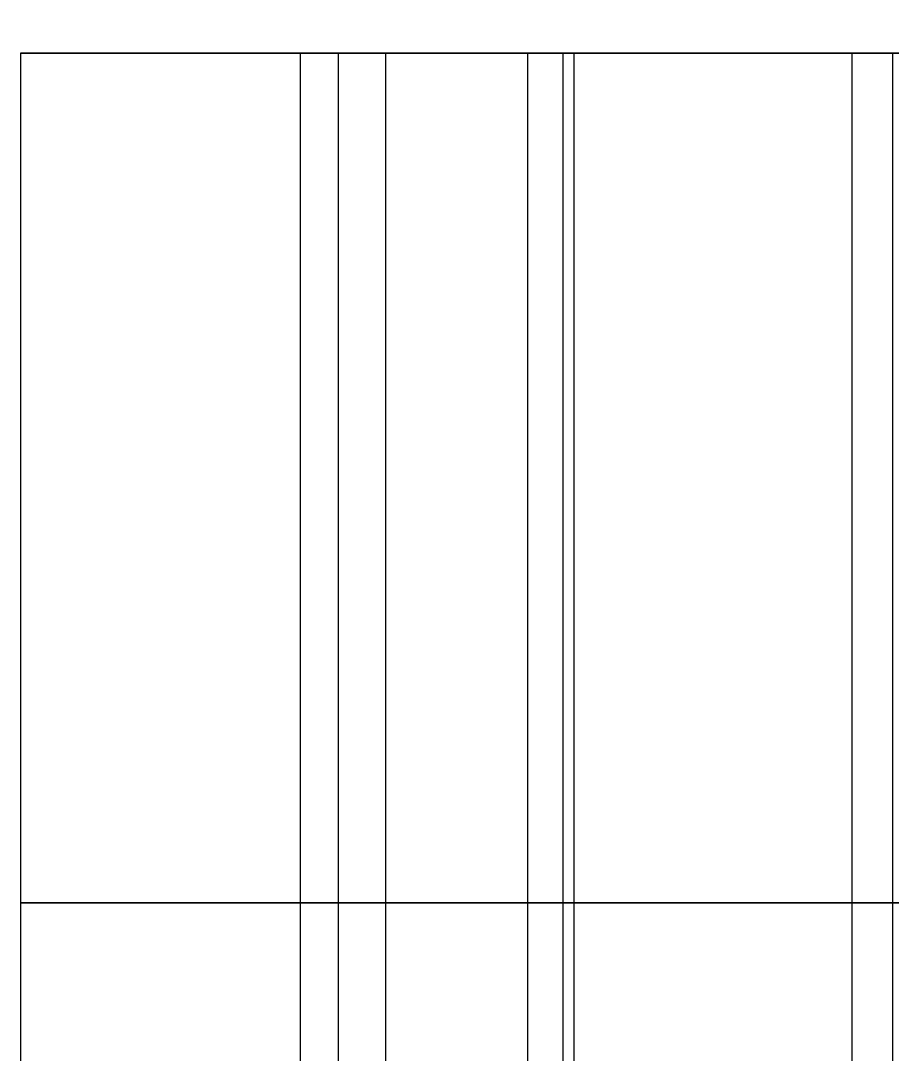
# Model space of a CAD drawing. Extents: x -60 to 60, y -153 to -30.
# Drawn here: x 7.384 to 10.464, y -87.535 to -83.885 of the extents above; entities that cross this region are included whole.
import ezdxf

# ---------------------------------------------------------------- set-up
doc = ezdxf.new("R2010")
doc.units = 0
doc.layers.add('Cut051006', color=7, linetype='CONTINUOUS')

msp = doc.modelspace()

# ---------------------------------------------------------------- linework, layer by layer
at = {"layer": 'Cut051006'}
for p, q in [((7.38367, -84, 113.447), (7.38367, -87, 113.447)), ((7.38367, -84, 113.447), (7.38367, -87, 113.447)), ((7.38367, -84, 1.2027), (7.38367, -87, 1.2027)), ((7.38367, -84, 1.2027), (7.38367, -87, 1.2027)), ((8.37172, -84, 113.308), (8.37172, -87, 113.308)), ((8.37172, -84, 113.308), (8.37172, -87, 113.308)), ((8.37172, -84, 1.34156), (8.37172, -87, 1.34156)), ((8.37172, -84, 1.34156), (8.37172, -87, 1.34156)), ((8.50509, -84, 113.596), (8.50509, -87, 113.596)), ((8.50509, -84, 113.596), (8.50509, -87, 113.596)), ((8.50509, -84, 1.05373), (8.50509, -87, 1.05373)), ((8.50509, -84, 1.05373), (8.50509, -87, 1.05373)), ((8.67228, -84, 113.704), (8.67228, -87, 113.704)), ((8.67228, -84, 113.704), (8.67228, -87, 113.704)), ((8.67228, -84, 0.94615), (8.67228, -87, 0.94615)), ((8.67228, -84, 0.94615), (8.67228, -87, 0.94615)), ((9.17415, -84, 113.624), (9.17415, -87, 113.624)), ((9.17415, -84, 113.624), (9.17415, -87, 113.624)), ((9.17415, -84, 1.02564), (9.17415, -87, 1.02564)), ((9.17415, -84, 1.02564), (9.17415, -87, 1.02564)), ((9.2999, -84, 113.47), (9.2999, -87, 113.47)), ((9.2999, -84, 113.47), (9.2999, -87, 113.47)), ((9.2999, -84, 1.17962), (9.2999, -87, 1.17962)), ((9.2999, -84, 1.17962), (9.2999, -87, 1.17962)), ((9.33781, -84, 113.155), (9.33781, -87, 113.155)), ((9.33781, -84, 113.155), (9.33781, -87, 113.155)), ((9.33781, -84, 1.49457), (9.33781, -87, 1.49457)), ((9.33781, -84, 1.49457), (9.33781, -87, 1.49457)), ((10.3204, -84, 112.982), (10.3204, -87, 112.982)), ((10.3204, -84, 112.982), (10.3204, -87, 112.982)), ((10.3204, -84, 1.66783), (10.3204, -87, 1.66783)), ((10.3204, -84, 1.66783), (10.3204, -87, 1.66783)), ((10.4637, -84, 113.265), (10.4637, -87, 113.265)), ((10.4637, -84, 113.265), (10.4637, -87, 113.265)), ((10.4637, -84, 1.38483), (10.4637, -87, 1.38483)), ((10.4637, -84, 1.38483), (10.4637, -87, 1.38483)), ((7.38367, -87, 113.447), (7.38367, -90, 113.447)), ((7.38367, -87, 113.447), (7.38367, -90, 113.447)), ((7.38367, -87, 1.2027), (7.38367, -90, 1.2027)), ((7.38367, -87, 1.2027), (7.38367, -90, 1.2027)), ((8.37172, -87, 113.308), (8.37172, -90, 113.308)), ((8.37172, -87, 113.308), (8.37172, -90, 113.308)), ((8.37172, -87, 1.34156), (8.37172, -90, 1.34156)), ((8.37172, -87, 1.34156), (8.37172, -90, 1.34156)), ((8.50509, -87, 113.596), (8.50509, -90, 113.596)), ((8.50509, -87, 113.596), (8.50509, -90, 113.596)), ((8.50509, -87, 1.05373), (8.50509, -90, 1.05373)), ((8.50509, -87, 1.05373), (8.50509, -90, 1.05373)), ((8.67228, -87, 113.704), (8.67228, -90, 113.704)), ((8.67228, -87, 113.704), (8.67228, -90, 113.704)), ((8.67228, -87, 0.94615), (8.67228, -90, 0.94615)), ((8.67228, -87, 0.94615), (8.67228, -90, 0.94615)), ((9.17415, -87, 113.624), (9.17415, -90, 113.624)), ((9.17415, -87, 113.624), (9.17415, -90, 113.624)), ((9.17415, -87, 1.02564), (9.17415, -90, 1.02564)), ((9.17415, -87, 1.02564), (9.17415, -90, 1.02564)), ((9.2999, -87, 113.47), (9.2999, -90, 113.47)), ((9.2999, -87, 113.47), (9.2999, -90, 113.47)), ((9.2999, -87, 1.17962), (9.2999, -90, 1.17962)), ((9.2999, -87, 1.17962), (9.2999, -90, 1.17962)), ((9.33781, -87, 113.155), (9.33781, -90, 113.155)), ((9.33781, -87, 113.155), (9.33781, -90, 113.155)), ((9.33781, -87, 1.49457), (9.33781, -90, 1.49457)), ((9.33781, -87, 1.49457), (9.33781, -90, 1.49457)), ((10.3204, -87, 112.982), (10.3204, -90, 112.982)), ((10.3204, -87, 112.982), (10.3204, -90, 112.982)), ((10.3204, -87, 1.66783), (10.3204, -90, 1.66783)), ((10.3204, -87, 1.66783), (10.3204, -90, 1.66783)), ((10.4637, -87, 113.265), (10.4637, -90, 113.265)), ((10.4637, -87, 113.265), (10.4637, -90, 113.265)), ((10.4637, -87, 1.38483), (10.4637, -90, 1.38483)), ((10.4637, -87, 1.38483), (10.4637, -90, 1.38483))]:
    msp.add_line(p, q, dxfattribs=at)
for centre in [(0, -90), (0, -90), (0, -93), (0, -93)]:
    msp.add_circle(centre, 60, dxfattribs=at)
for points, degree, knots in [([(8.37172, -84, 113.308), (8.3256, -84, 113.239), (8.25553, -84, 113.17), (8.16098, -84, 113.123), (8.06734, -84, 113.075), (7.94914, -84, 113.052), (7.8343, -84, 113.069), (7.71931, -84, 113.084), (7.61194, -84, 113.139), (7.53511, -84, 113.211), (7.45732, -84, 113.282), (7.40906, -84, 113.368), (7.38367, -84, 113.447)], 3, [0, 0, 0, 0, 0.558599, 0.558599, 0.558599, 1.1172, 1.1172, 1.1172, 1.6758, 1.6758, 1.6758, 2.2344, 2.2344, 2.2344, 2.2344]), ([(7.38367, -84, 1.2027), (7.40906, -84, 1.28146), (7.45732, -84, 1.36739), (7.53511, -84, 1.43911), (7.61194, -84, 1.51091), (7.71931, -84, 1.56529), (7.8343, -84, 1.58089), (7.94914, -84, 1.59759), (8.06734, -84, 1.57492), (8.16098, -84, 1.52708), (8.25553, -84, 1.47957), (8.3256, -84, 1.41027), (8.37172, -84, 1.34156)], 3, [0, 0, 0, 0, 0.558599, 0.558599, 0.558599, 1.1172, 1.1172, 1.1172, 1.6758, 1.6758, 1.6758, 2.2344, 2.2344, 2.2344, 2.2344]), ([(8.37172, -84, 113.308), (8.3256, -84, 113.239), (8.25553, -84, 113.17), (8.16098, -84, 113.123), (8.06734, -84, 113.075), (7.94914, -84, 113.052), (7.8343, -84, 113.069), (7.71931, -84, 113.084), (7.61194, -84, 113.139), (7.53511, -84, 113.211), (7.45732, -84, 113.282), (7.40906, -84, 113.368), (7.38367, -84, 113.447)], 3, [0, 0, 0, 0, 0.558599, 0.558599, 0.558599, 1.1172, 1.1172, 1.1172, 1.6758, 1.6758, 1.6758, 2.2344, 2.2344, 2.2344, 2.2344]), ([(7.38367, -84, 1.2027), (7.40906, -84, 1.28146), (7.45732, -84, 1.36739), (7.53511, -84, 1.43911), (7.61194, -84, 1.51091), (7.71931, -84, 1.56529), (7.8343, -84, 1.58089), (7.94914, -84, 1.59759), (8.06734, -84, 1.57492), (8.16098, -84, 1.52708), (8.25553, -84, 1.47957), (8.3256, -84, 1.41027), (8.37172, -84, 1.34156)], 3, [0, 0, 0, 0, 0.558599, 0.558599, 0.558599, 1.1172, 1.1172, 1.1172, 1.6758, 1.6758, 1.6758, 2.2344, 2.2344, 2.2344, 2.2344]), ([(8.67228, -84, 113.704), (8.61982, -84, 113.712), (8.56831, -84, 113.681), (8.51898, -84, 113.647), (8.50509, -84, 113.596)], 2, [0, 0, 0, 0.724386, 0.724386, 1.44877, 1.44877, 1.44877]), ([(8.50509, -84, 1.05373), (8.51898, -84, 1.00241), (8.56831, -84, 0.96827), (8.61982, -84, 0.93752), (8.67228, -84, 0.94615)], 2, [0, 0, 0, 0.724386, 0.724386, 1.44877, 1.44877, 1.44877]), ([(8.67228, -84, 113.704), (8.61982, -84, 113.712), (8.56831, -84, 113.681), (8.51898, -84, 113.647), (8.50509, -84, 113.596)], 2, [0, 0, 0, 0.724386, 0.724386, 1.44877, 1.44877, 1.44877]), ([(8.50509, -84, 1.05373), (8.51898, -84, 1.00241), (8.56831, -84, 0.96827), (8.61982, -84, 0.93752), (8.67228, -84, 0.94615)], 2, [0, 0, 0, 0.724386, 0.724386, 1.44877, 1.44877, 1.44877]), ([(9.2999, -84, 113.47), (9.30256, -84, 113.523), (9.2662, -84, 113.571), (9.22671, -84, 113.616), (9.17415, -84, 113.624)], 2, [0, 0, 0, 0.724386, 0.724386, 1.44877, 1.44877, 1.44877]), ([(9.17415, -84, 1.02564), (9.22671, -84, 1.03364), (9.2662, -84, 1.0788), (9.30256, -84, 1.12652), (9.2999, -84, 1.17962)], 2, [0, 0, 0, 0.724386, 0.724386, 1.44877, 1.44877, 1.44877]), ([(9.2999, -84, 113.47), (9.30256, -84, 113.523), (9.2662, -84, 113.571), (9.22671, -84, 113.616), (9.17415, -84, 113.624)], 2, [0, 0, 0, 0.724386, 0.724386, 1.44877, 1.44877, 1.44877]), ([(9.17415, -84, 1.02564), (9.22671, -84, 1.03364), (9.2662, -84, 1.0788), (9.30256, -84, 1.12652), (9.2999, -84, 1.17962)], 2, [0, 0, 0, 0.724386, 0.724386, 1.44877, 1.44877, 1.44877]), ([(10.3204, -84, 112.982), (10.2719, -84, 112.915), (10.1995, -84, 112.848), (10.1033, -84, 112.804), (10.0081, -84, 112.759), (9.88915, -84, 112.741), (9.77496, -84, 112.761), (9.66059, -84, 112.781), (9.55518, -84, 112.839), (9.4809, -84, 112.914), (9.40567, -84, 112.988), (9.36044, -84, 113.076), (9.33781, -84, 113.155)], 3, [0, 0, 0, 0, 0.558599, 0.558599, 0.558599, 1.1172, 1.1172, 1.1172, 1.6758, 1.6758, 1.6758, 2.2344, 2.2344, 2.2344, 2.2344]), ([(9.33781, -84, 1.49457), (9.36044, -84, 1.57417), (9.40567, -84, 1.66173), (9.4809, -84, 1.73613), (9.55518, -84, 1.81057), (9.66059, -84, 1.86866), (9.77496, -84, 1.88826), (9.88915, -84, 1.90896), (10.0081, -84, 1.89042), (10.1033, -84, 1.84588), (10.1995, -84, 1.8017), (10.2719, -84, 1.73489), (10.3204, -84, 1.66783)], 3, [0, 0, 0, 0, 0.558599, 0.558599, 0.558599, 1.1172, 1.1172, 1.1172, 1.6758, 1.6758, 1.6758, 2.2344, 2.2344, 2.2344, 2.2344]), ([(10.3204, -84, 112.982), (10.2719, -84, 112.915), (10.1995, -84, 112.848), (10.1033, -84, 112.804), (10.0081, -84, 112.759), (9.88915, -84, 112.741), (9.77496, -84, 112.761), (9.66059, -84, 112.781), (9.55518, -84, 112.839), (9.4809, -84, 112.914), (9.40567, -84, 112.988), (9.36044, -84, 113.076), (9.33781, -84, 113.155)], 3, [0, 0, 0, 0, 0.558599, 0.558599, 0.558599, 1.1172, 1.1172, 1.1172, 1.6758, 1.6758, 1.6758, 2.2344, 2.2344, 2.2344, 2.2344]), ([(9.33781, -84, 1.49457), (9.36044, -84, 1.57417), (9.40567, -84, 1.66173), (9.4809, -84, 1.73613), (9.55518, -84, 1.81057), (9.66059, -84, 1.86866), (9.77496, -84, 1.88826), (9.88915, -84, 1.90896), (10.0081, -84, 1.89042), (10.1033, -84, 1.84588), (10.1995, -84, 1.8017), (10.2719, -84, 1.73489), (10.3204, -84, 1.66783)], 3, [0, 0, 0, 0, 0.558599, 0.558599, 0.558599, 1.1172, 1.1172, 1.1172, 1.6758, 1.6758, 1.6758, 2.2344, 2.2344, 2.2344, 2.2344]), ([(10.6346, -84, 113.367), (10.5825, -84, 113.377), (10.5299, -84, 113.348), (10.4794, -84, 113.316), (10.4637, -84, 113.265)], 2, [0, 0, 0, 0.724386, 0.724386, 1.44877, 1.44877, 1.44877]), ([(10.4637, -84, 1.38483), (10.4794, -84, 1.33403), (10.5299, -84, 1.30163), (10.5825, -84, 1.2727), (10.6346, -84, 1.28316)], 2, [0, 0, 0, 0.724386, 0.724386, 1.44877, 1.44877, 1.44877]), ([(10.6346, -84, 113.367), (10.5825, -84, 113.377), (10.5299, -84, 113.348), (10.4794, -84, 113.316), (10.4637, -84, 113.265)], 2, [0, 0, 0, 0.724386, 0.724386, 1.44877, 1.44877, 1.44877]), ([(10.4637, -84, 1.38483), (10.4794, -84, 1.33403), (10.5299, -84, 1.30163), (10.5825, -84, 1.2727), (10.6346, -84, 1.28316)], 2, [0, 0, 0, 0.724386, 0.724386, 1.44877, 1.44877, 1.44877]), ([(8.37172, -87, 113.308), (8.3256, -87, 113.239), (8.25553, -87, 113.17), (8.16098, -87, 113.123), (8.06734, -87, 113.075), (7.94914, -87, 113.052), (7.8343, -87, 113.069), (7.71931, -87, 113.084), (7.61194, -87, 113.139), (7.53511, -87, 113.211), (7.45732, -87, 113.282), (7.40906, -87, 113.368), (7.38367, -87, 113.447)], 3, [0, 0, 0, 0, 0.558599, 0.558599, 0.558599, 1.1172, 1.1172, 1.1172, 1.6758, 1.6758, 1.6758, 2.2344, 2.2344, 2.2344, 2.2344]), ([(7.38367, -87, 1.2027), (7.40906, -87, 1.28146), (7.45732, -87, 1.36739), (7.53511, -87, 1.43911), (7.61194, -87, 1.51091), (7.71931, -87, 1.56529), (7.8343, -87, 1.58089), (7.94914, -87, 1.59759), (8.06734, -87, 1.57492), (8.16098, -87, 1.52708), (8.25553, -87, 1.47957), (8.3256, -87, 1.41027), (8.37172, -87, 1.34156)], 3, [0, 0, 0, 0, 0.558599, 0.558599, 0.558599, 1.1172, 1.1172, 1.1172, 1.6758, 1.6758, 1.6758, 2.2344, 2.2344, 2.2344, 2.2344]), ([(8.37172, -87, 113.308), (8.3256, -87, 113.239), (8.25553, -87, 113.17), (8.16098, -87, 113.123), (8.06734, -87, 113.075), (7.94914, -87, 113.052), (7.8343, -87, 113.069), (7.71931, -87, 113.084), (7.61194, -87, 113.139), (7.53511, -87, 113.211), (7.45732, -87, 113.282), (7.40906, -87, 113.368), (7.38367, -87, 113.447)], 3, [0, 0, 0, 0, 0.558599, 0.558599, 0.558599, 1.1172, 1.1172, 1.1172, 1.6758, 1.6758, 1.6758, 2.2344, 2.2344, 2.2344, 2.2344]), ([(7.38367, -87, 1.2027), (7.40906, -87, 1.28146), (7.45732, -87, 1.36739), (7.53511, -87, 1.43911), (7.61194, -87, 1.51091), (7.71931, -87, 1.56529), (7.8343, -87, 1.58089), (7.94914, -87, 1.59759), (8.06734, -87, 1.57492), (8.16098, -87, 1.52708), (8.25553, -87, 1.47957), (8.3256, -87, 1.41027), (8.37172, -87, 1.34156)], 3, [0, 0, 0, 0, 0.558599, 0.558599, 0.558599, 1.1172, 1.1172, 1.1172, 1.6758, 1.6758, 1.6758, 2.2344, 2.2344, 2.2344, 2.2344]), ([(8.37172, -87, 113.308), (8.3256, -87, 113.239), (8.25553, -87, 113.17), (8.16098, -87, 113.123), (8.06734, -87, 113.075), (7.94914, -87, 113.052), (7.8343, -87, 113.069), (7.71931, -87, 113.084), (7.61194, -87, 113.139), (7.53511, -87, 113.211), (7.45732, -87, 113.282), (7.40906, -87, 113.368), (7.38367, -87, 113.447)], 3, [0, 0, 0, 0, 0.558599, 0.558599, 0.558599, 1.1172, 1.1172, 1.1172, 1.6758, 1.6758, 1.6758, 2.2344, 2.2344, 2.2344, 2.2344]), ([(7.38367, -87, 1.2027), (7.40906, -87, 1.28146), (7.45732, -87, 1.36739), (7.53511, -87, 1.43911), (7.61194, -87, 1.51091), (7.71931, -87, 1.56529), (7.8343, -87, 1.58089), (7.94914, -87, 1.59759), (8.06734, -87, 1.57492), (8.16098, -87, 1.52708), (8.25553, -87, 1.47957), (8.3256, -87, 1.41027), (8.37172, -87, 1.34156)], 3, [0, 0, 0, 0, 0.558599, 0.558599, 0.558599, 1.1172, 1.1172, 1.1172, 1.6758, 1.6758, 1.6758, 2.2344, 2.2344, 2.2344, 2.2344]), ([(8.37172, -87, 113.308), (8.3256, -87, 113.239), (8.25553, -87, 113.17), (8.16098, -87, 113.123), (8.06734, -87, 113.075), (7.94914, -87, 113.052), (7.8343, -87, 113.069), (7.71931, -87, 113.084), (7.61194, -87, 113.139), (7.53511, -87, 113.211), (7.45732, -87, 113.282), (7.40906, -87, 113.368), (7.38367, -87, 113.447)], 3, [0, 0, 0, 0, 0.558599, 0.558599, 0.558599, 1.1172, 1.1172, 1.1172, 1.6758, 1.6758, 1.6758, 2.2344, 2.2344, 2.2344, 2.2344]), ([(7.38367, -87, 1.2027), (7.40906, -87, 1.28146), (7.45732, -87, 1.36739), (7.53511, -87, 1.43911), (7.61194, -87, 1.51091), (7.71931, -87, 1.56529), (7.8343, -87, 1.58089), (7.94914, -87, 1.59759), (8.06734, -87, 1.57492), (8.16098, -87, 1.52708), (8.25553, -87, 1.47957), (8.3256, -87, 1.41027), (8.37172, -87, 1.34156)], 3, [0, 0, 0, 0, 0.558599, 0.558599, 0.558599, 1.1172, 1.1172, 1.1172, 1.6758, 1.6758, 1.6758, 2.2344, 2.2344, 2.2344, 2.2344]), ([(8.67228, -87, 113.704), (8.61982, -87, 113.712), (8.56831, -87, 113.681), (8.51898, -87, 113.647), (8.50509, -87, 113.596)], 2, [0, 0, 0, 0.724386, 0.724386, 1.44877, 1.44877, 1.44877]), ([(8.50509, -87, 1.05373), (8.51898, -87, 1.00241), (8.56831, -87, 0.96827), (8.61982, -87, 0.93752), (8.67228, -87, 0.94615)], 2, [0, 0, 0, 0.724386, 0.724386, 1.44877, 1.44877, 1.44877]), ([(8.67228, -87, 113.704), (8.61982, -87, 113.712), (8.56831, -87, 113.681), (8.51898, -87, 113.647), (8.50509, -87, 113.596)], 2, [0, 0, 0, 0.724386, 0.724386, 1.44877, 1.44877, 1.44877]), ([(8.50509, -87, 1.05373), (8.51898, -87, 1.00241), (8.56831, -87, 0.96827), (8.61982, -87, 0.93752), (8.67228, -87, 0.94615)], 2, [0, 0, 0, 0.724386, 0.724386, 1.44877, 1.44877, 1.44877]), ([(8.67228, -87, 113.704), (8.61982, -87, 113.712), (8.56831, -87, 113.681), (8.51898, -87, 113.647), (8.50509, -87, 113.596)], 2, [0, 0, 0, 0.724386, 0.724386, 1.44877, 1.44877, 1.44877]), ([(8.50509, -87, 1.05373), (8.51898, -87, 1.00241), (8.56831, -87, 0.96827), (8.61982, -87, 0.93752), (8.67228, -87, 0.94615)], 2, [0, 0, 0, 0.724386, 0.724386, 1.44877, 1.44877, 1.44877]), ([(8.67228, -87, 113.704), (8.61982, -87, 113.712), (8.56831, -87, 113.681), (8.51898, -87, 113.647), (8.50509, -87, 113.596)], 2, [0, 0, 0, 0.724386, 0.724386, 1.44877, 1.44877, 1.44877]), ([(8.50509, -87, 1.05373), (8.51898, -87, 1.00241), (8.56831, -87, 0.96827), (8.61982, -87, 0.93752), (8.67228, -87, 0.94615)], 2, [0, 0, 0, 0.724386, 0.724386, 1.44877, 1.44877, 1.44877]), ([(9.2999, -87, 113.47), (9.30256, -87, 113.523), (9.2662, -87, 113.571), (9.22671, -87, 113.616), (9.17415, -87, 113.624)], 2, [0, 0, 0, 0.724386, 0.724386, 1.44877, 1.44877, 1.44877]), ([(9.17415, -87, 1.02564), (9.22671, -87, 1.03364), (9.2662, -87, 1.0788), (9.30256, -87, 1.12652), (9.2999, -87, 1.17962)], 2, [0, 0, 0, 0.724386, 0.724386, 1.44877, 1.44877, 1.44877]), ([(9.2999, -87, 113.47), (9.30256, -87, 113.523), (9.2662, -87, 113.571), (9.22671, -87, 113.616), (9.17415, -87, 113.624)], 2, [0, 0, 0, 0.724386, 0.724386, 1.44877, 1.44877, 1.44877]), ([(9.17415, -87, 1.02564), (9.22671, -87, 1.03364), (9.2662, -87, 1.0788), (9.30256, -87, 1.12652), (9.2999, -87, 1.17962)], 2, [0, 0, 0, 0.724386, 0.724386, 1.44877, 1.44877, 1.44877]), ([(9.2999, -87, 113.47), (9.30256, -87, 113.523), (9.2662, -87, 113.571), (9.22671, -87, 113.616), (9.17415, -87, 113.624)], 2, [0, 0, 0, 0.724386, 0.724386, 1.44877, 1.44877, 1.44877]), ([(9.17415, -87, 1.02564), (9.22671, -87, 1.03364), (9.2662, -87, 1.0788), (9.30256, -87, 1.12652), (9.2999, -87, 1.17962)], 2, [0, 0, 0, 0.724386, 0.724386, 1.44877, 1.44877, 1.44877]), ([(9.2999, -87, 113.47), (9.30256, -87, 113.523), (9.2662, -87, 113.571), (9.22671, -87, 113.616), (9.17415, -87, 113.624)], 2, [0, 0, 0, 0.724386, 0.724386, 1.44877, 1.44877, 1.44877]), ([(9.17415, -87, 1.02564), (9.22671, -87, 1.03364), (9.2662, -87, 1.0788), (9.30256, -87, 1.12652), (9.2999, -87, 1.17962)], 2, [0, 0, 0, 0.724386, 0.724386, 1.44877, 1.44877, 1.44877]), ([(10.3204, -87, 112.982), (10.2719, -87, 112.915), (10.1995, -87, 112.848), (10.1033, -87, 112.804), (10.0081, -87, 112.759), (9.88915, -87, 112.741), (9.77496, -87, 112.761), (9.66059, -87, 112.781), (9.55518, -87, 112.839), (9.4809, -87, 112.914), (9.40567, -87, 112.988), (9.36044, -87, 113.076), (9.33781, -87, 113.155)], 3, [0, 0, 0, 0, 0.558599, 0.558599, 0.558599, 1.1172, 1.1172, 1.1172, 1.6758, 1.6758, 1.6758, 2.2344, 2.2344, 2.2344, 2.2344]), ([(9.33781, -87, 1.49457), (9.36044, -87, 1.57417), (9.40567, -87, 1.66173), (9.4809, -87, 1.73613), (9.55518, -87, 1.81057), (9.66059, -87, 1.86866), (9.77496, -87, 1.88826), (9.88915, -87, 1.90896), (10.0081, -87, 1.89042), (10.1033, -87, 1.84588), (10.1995, -87, 1.8017), (10.2719, -87, 1.73489), (10.3204, -87, 1.66783)], 3, [0, 0, 0, 0, 0.558599, 0.558599, 0.558599, 1.1172, 1.1172, 1.1172, 1.6758, 1.6758, 1.6758, 2.2344, 2.2344, 2.2344, 2.2344]), ([(10.3204, -87, 112.982), (10.2719, -87, 112.915), (10.1995, -87, 112.848), (10.1033, -87, 112.804), (10.0081, -87, 112.759), (9.88915, -87, 112.741), (9.77496, -87, 112.761), (9.66059, -87, 112.781), (9.55518, -87, 112.839), (9.4809, -87, 112.914), (9.40567, -87, 112.988), (9.36044, -87, 113.076), (9.33781, -87, 113.155)], 3, [0, 0, 0, 0, 0.558599, 0.558599, 0.558599, 1.1172, 1.1172, 1.1172, 1.6758, 1.6758, 1.6758, 2.2344, 2.2344, 2.2344, 2.2344]), ([(9.33781, -87, 1.49457), (9.36044, -87, 1.57417), (9.40567, -87, 1.66173), (9.4809, -87, 1.73613), (9.55518, -87, 1.81057), (9.66059, -87, 1.86866), (9.77496, -87, 1.88826), (9.88915, -87, 1.90896), (10.0081, -87, 1.89042), (10.1033, -87, 1.84588), (10.1995, -87, 1.8017), (10.2719, -87, 1.73489), (10.3204, -87, 1.66783)], 3, [0, 0, 0, 0, 0.558599, 0.558599, 0.558599, 1.1172, 1.1172, 1.1172, 1.6758, 1.6758, 1.6758, 2.2344, 2.2344, 2.2344, 2.2344]), ([(10.3204, -87, 112.982), (10.2719, -87, 112.915), (10.1995, -87, 112.848), (10.1033, -87, 112.804), (10.0081, -87, 112.759), (9.88915, -87, 112.741), (9.77496, -87, 112.761), (9.66059, -87, 112.781), (9.55518, -87, 112.839), (9.4809, -87, 112.914), (9.40567, -87, 112.988), (9.36044, -87, 113.076), (9.33781, -87, 113.155)], 3, [0, 0, 0, 0, 0.558599, 0.558599, 0.558599, 1.1172, 1.1172, 1.1172, 1.6758, 1.6758, 1.6758, 2.2344, 2.2344, 2.2344, 2.2344]), ([(9.33781, -87, 1.49457), (9.36044, -87, 1.57417), (9.40567, -87, 1.66173), (9.4809, -87, 1.73613), (9.55518, -87, 1.81057), (9.66059, -87, 1.86866), (9.77496, -87, 1.88826), (9.88915, -87, 1.90896), (10.0081, -87, 1.89042), (10.1033, -87, 1.84588), (10.1995, -87, 1.8017), (10.2719, -87, 1.73489), (10.3204, -87, 1.66783)], 3, [0, 0, 0, 0, 0.558599, 0.558599, 0.558599, 1.1172, 1.1172, 1.1172, 1.6758, 1.6758, 1.6758, 2.2344, 2.2344, 2.2344, 2.2344]), ([(10.3204, -87, 112.982), (10.2719, -87, 112.915), (10.1995, -87, 112.848), (10.1033, -87, 112.804), (10.0081, -87, 112.759), (9.88915, -87, 112.741), (9.77496, -87, 112.761), (9.66059, -87, 112.781), (9.55518, -87, 112.839), (9.4809, -87, 112.914), (9.40567, -87, 112.988), (9.36044, -87, 113.076), (9.33781, -87, 113.155)], 3, [0, 0, 0, 0, 0.558599, 0.558599, 0.558599, 1.1172, 1.1172, 1.1172, 1.6758, 1.6758, 1.6758, 2.2344, 2.2344, 2.2344, 2.2344]), ([(9.33781, -87, 1.49457), (9.36044, -87, 1.57417), (9.40567, -87, 1.66173), (9.4809, -87, 1.73613), (9.55518, -87, 1.81057), (9.66059, -87, 1.86866), (9.77496, -87, 1.88826), (9.88915, -87, 1.90896), (10.0081, -87, 1.89042), (10.1033, -87, 1.84588), (10.1995, -87, 1.8017), (10.2719, -87, 1.73489), (10.3204, -87, 1.66783)], 3, [0, 0, 0, 0, 0.558599, 0.558599, 0.558599, 1.1172, 1.1172, 1.1172, 1.6758, 1.6758, 1.6758, 2.2344, 2.2344, 2.2344, 2.2344]), ([(10.6346, -87, 113.367), (10.5825, -87, 113.377), (10.5299, -87, 113.348), (10.4794, -87, 113.316), (10.4637, -87, 113.265)], 2, [0, 0, 0, 0.724386, 0.724386, 1.44877, 1.44877, 1.44877]), ([(10.4637, -87, 1.38483), (10.4794, -87, 1.33403), (10.5299, -87, 1.30163), (10.5825, -87, 1.2727), (10.6346, -87, 1.28316)], 2, [0, 0, 0, 0.724386, 0.724386, 1.44877, 1.44877, 1.44877]), ([(10.6346, -87, 113.367), (10.5825, -87, 113.377), (10.5299, -87, 113.348), (10.4794, -87, 113.316), (10.4637, -87, 113.265)], 2, [0, 0, 0, 0.724386, 0.724386, 1.44877, 1.44877, 1.44877]), ([(10.4637, -87, 1.38483), (10.4794, -87, 1.33403), (10.5299, -87, 1.30163), (10.5825, -87, 1.2727), (10.6346, -87, 1.28316)], 2, [0, 0, 0, 0.724386, 0.724386, 1.44877, 1.44877, 1.44877]), ([(10.6346, -87, 113.367), (10.5825, -87, 113.377), (10.5299, -87, 113.348), (10.4794, -87, 113.316), (10.4637, -87, 113.265)], 2, [0, 0, 0, 0.724386, 0.724386, 1.44877, 1.44877, 1.44877]), ([(10.4637, -87, 1.38483), (10.4794, -87, 1.33403), (10.5299, -87, 1.30163), (10.5825, -87, 1.2727), (10.6346, -87, 1.28316)], 2, [0, 0, 0, 0.724386, 0.724386, 1.44877, 1.44877, 1.44877]), ([(10.6346, -87, 113.367), (10.5825, -87, 113.377), (10.5299, -87, 113.348), (10.4794, -87, 113.316), (10.4637, -87, 113.265)], 2, [0, 0, 0, 0.724386, 0.724386, 1.44877, 1.44877, 1.44877]), ([(10.4637, -87, 1.38483), (10.4794, -87, 1.33403), (10.5299, -87, 1.30163), (10.5825, -87, 1.2727), (10.6346, -87, 1.28316)], 2, [0, 0, 0, 0.724386, 0.724386, 1.44877, 1.44877, 1.44877])]:
    msp.add_open_spline(points, degree=degree, knots=knots, dxfattribs=at)
for points, degree in [([(8.50509, -84, 113.596), (8.46136, -84, 113.441), (8.37172, -84, 113.308)], 2), ([(8.37172, -84, 1.34156), (8.46136, -84, 1.20828), (8.50509, -84, 1.05373)], 2), ([(8.50509, -84, 113.596), (8.46136, -84, 113.441), (8.37172, -84, 113.308)], 2), ([(8.37172, -84, 1.34156), (8.46136, -84, 1.20828), (8.50509, -84, 1.05373)], 2), ([(9.17415, -84, 113.624), (8.67228, -84, 113.704)], 1), ([(8.67228, -84, 0.94615), (9.17415, -84, 1.02564)], 1), ([(9.17415, -84, 113.624), (8.67228, -84, 113.704)], 1), ([(8.67228, -84, 0.94615), (9.17415, -84, 1.02564)], 1), ([(9.33781, -84, 113.155), (9.29374, -84, 113.31), (9.2999, -84, 113.47)], 2), ([(9.2999, -84, 1.17962), (9.29374, -84, 1.34012), (9.33781, -84, 1.49457)], 2), ([(9.33781, -84, 113.155), (9.29374, -84, 113.31), (9.2999, -84, 113.47)], 2), ([(9.2999, -84, 1.17962), (9.29374, -84, 1.34012), (9.33781, -84, 1.49457)], 2), ([(10.4637, -84, 113.265), (10.4146, -84, 113.112), (10.3204, -84, 112.982)], 2), ([(10.3204, -84, 1.66783), (10.4146, -84, 1.53776), (10.4637, -84, 1.38483)], 2), ([(10.4637, -84, 113.265), (10.4146, -84, 113.112), (10.3204, -84, 112.982)], 2), ([(10.3204, -84, 1.66783), (10.4146, -84, 1.53776), (10.4637, -84, 1.38483)], 2), ([(8.50509, -87, 113.596), (8.46136, -87, 113.441), (8.37172, -87, 113.308)], 2), ([(8.37172, -87, 1.34156), (8.46136, -87, 1.20828), (8.50509, -87, 1.05373)], 2), ([(8.50509, -87, 113.596), (8.46136, -87, 113.441), (8.37172, -87, 113.308)], 2), ([(8.37172, -87, 1.34156), (8.46136, -87, 1.20828), (8.50509, -87, 1.05373)], 2), ([(8.50509, -87, 113.596), (8.46136, -87, 113.441), (8.37172, -87, 113.308)], 2), ([(8.37172, -87, 1.34156), (8.46136, -87, 1.20828), (8.50509, -87, 1.05373)], 2), ([(8.50509, -87, 113.596), (8.46136, -87, 113.441), (8.37172, -87, 113.308)], 2), ([(8.37172, -87, 1.34156), (8.46136, -87, 1.20828), (8.50509, -87, 1.05373)], 2), ([(9.17415, -87, 113.624), (8.67228, -87, 113.704)], 1), ([(8.67228, -87, 0.94615), (9.17415, -87, 1.02564)], 1), ([(9.17415, -87, 113.624), (8.67228, -87, 113.704)], 1), ([(8.67228, -87, 0.94615), (9.17415, -87, 1.02564)], 1), ([(9.17415, -87, 113.624), (8.67228, -87, 113.704)], 1), ([(8.67228, -87, 0.94615), (9.17415, -87, 1.02564)], 1), ([(9.17415, -87, 113.624), (8.67228, -87, 113.704)], 1), ([(8.67228, -87, 0.94615), (9.17415, -87, 1.02564)], 1), ([(9.33781, -87, 113.155), (9.29374, -87, 113.31), (9.2999, -87, 113.47)], 2), ([(9.2999, -87, 1.17962), (9.29374, -87, 1.34012), (9.33781, -87, 1.49457)], 2), ([(9.33781, -87, 113.155), (9.29374, -87, 113.31), (9.2999, -87, 113.47)], 2), ([(9.2999, -87, 1.17962), (9.29374, -87, 1.34012), (9.33781, -87, 1.49457)], 2), ([(9.33781, -87, 113.155), (9.29374, -87, 113.31), (9.2999, -87, 113.47)], 2), ([(9.2999, -87, 1.17962), (9.29374, -87, 1.34012), (9.33781, -87, 1.49457)], 2), ([(9.33781, -87, 113.155), (9.29374, -87, 113.31), (9.2999, -87, 113.47)], 2), ([(9.2999, -87, 1.17962), (9.29374, -87, 1.34012), (9.33781, -87, 1.49457)], 2), ([(10.4637, -87, 113.265), (10.4146, -87, 113.112), (10.3204, -87, 112.982)], 2), ([(10.3204, -87, 1.66783), (10.4146, -87, 1.53776), (10.4637, -87, 1.38483)], 2), ([(10.4637, -87, 113.265), (10.4146, -87, 113.112), (10.3204, -87, 112.982)], 2), ([(10.3204, -87, 1.66783), (10.4146, -87, 1.53776), (10.4637, -87, 1.38483)], 2), ([(10.4637, -87, 113.265), (10.4146, -87, 113.112), (10.3204, -87, 112.982)], 2), ([(10.3204, -87, 1.66783), (10.4146, -87, 1.53776), (10.4637, -87, 1.38483)], 2), ([(10.4637, -87, 113.265), (10.4146, -87, 113.112), (10.3204, -87, 112.982)], 2), ([(10.3204, -87, 1.66783), (10.4146, -87, 1.53776), (10.4637, -87, 1.38483)], 2)]:
    msp.add_open_spline(points, degree=degree, dxfattribs=at)

doc.saveas('drawing.dxf')
